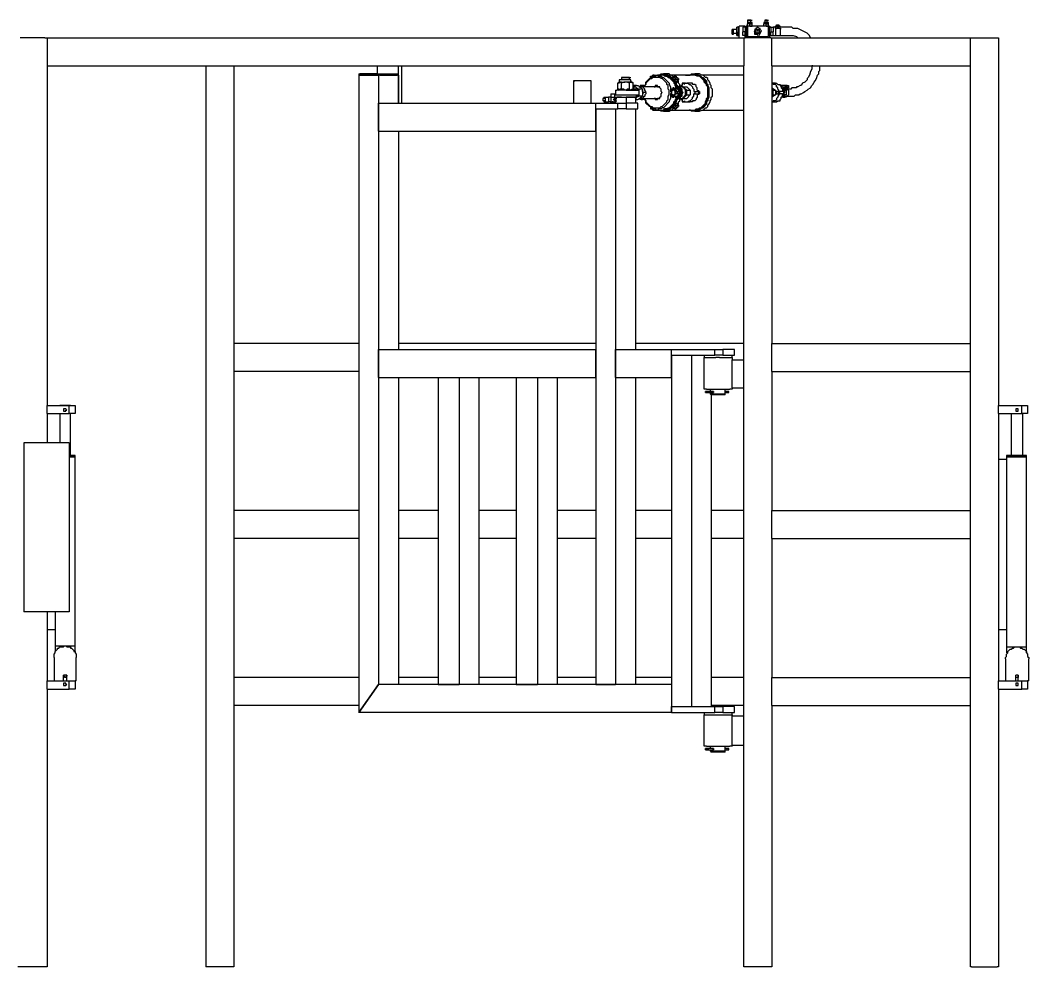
# Model space of a CAD drawing. Extents: x 41 to 1544, y 35 to 1189.
# Drawn here: x 1219.7 to 1427, y 252.2 to 446.9 of the extents above; entities that cross this region are included whole.
import ezdxf

# ---------------------------------------------------------------- set-up
doc = ezdxf.new("R2010")
doc.units = 0
doc.layers.add('2345-64C-02_Sort_layout', color=7, linetype='CONTINUOUS')

msp = doc.modelspace()

# ---------------------------------------------------------------- linework, layer by layer
at = {"layer": '2345-64C-02_Sort_layout', "color": 7}
for points in [[(1369.2, 446.88), (1369.2, 446.4)], [(1369.4399, 446.88), (1369.2, 446.88)], [(1369.92, 446.88), (1369.2, 446.88)], [(1369.2, 446.4), (1369.2, 446.16)], [(1369.92, 446.4), (1369.2, 446.4)], [(1369.6801, 445.68), (1369.4399, 445.68), (1369.2, 445.68), (1369.2, 446.16)], [(1369.4399, 446.16), (1369.2, 446.16)], [(1369.4399, 446.16), (1369.2, 446.16)], [(1369.4399, 446.88), (1369.9199, 446.88)], [(1369.6801, 446.16), (1369.4399, 446.16)], [(1369.92, 446.16), (1369.4399, 446.16)], [(1369.6801, 446.16), (1369.6799, 446.16), (1369.9199, 446.16), (1369.9199, 446.16), (1370.1599, 446.16)], [(1369.6801, 445.68), (1369.6801, 446.16)], [(1370.16, 446.16), (1370.1599, 446.4), (1369.9199, 446.4)], [(1370.16, 446.16), (1369.9199, 446.16)], [(1369.92, 446.4), (1369.92, 446.88)], [(1369.92, 446.88), (1370.16, 446.88)], [(1370.16, 446.16), (1370.1599, 446.16)], [(1370.16, 445.68), (1370.16, 446.16)], [(1372.8, 446.4), (1372.5599, 446.4), (1372.5599, 446.16)], [(1372.8, 446.16), (1372.7999, 446.16), (1372.5599, 446.16)], [(1372.8, 446.16), (1372.5599, 446.16)], [(1372.5601, 446.16), (1372.5599, 446.16)], [(1372.5601, 445.68), (1372.5601, 446.16)], [(1373.28, 446.88), (1372.7999, 446.88), (1373.28, 446.88)], [(1373.28, 446.4), (1372.7999, 446.4)], [(1373.04, 446.16), (1373.0399, 446.16), (1372.7999, 446.16)], [(1373.28, 446.16), (1372.7999, 446.16)], [(1372.8, 446.88), (1372.8, 446.4)], [(1372.8, 446.88), (1373.04, 446.88)], [(1373.04, 445.68), (1373.04, 446.16)], [(1373.04, 446.16), (1373.28, 446.16), (1373.52, 446.16)], [(1373.28, 446.4), (1373.28, 446.88)], [(1373.28, 446.88), (1373.52, 446.88)], [(1373.52, 446.16), (1373.52, 446.4), (1373.28, 446.4)], [(1373.52, 446.16), (1373.28, 446.16)], [(1373.52, 445.68), (1373.52, 446.16)], [(1375.2, 445.68), (1375.2, 445.92)], [(1375.2, 445.92), (1375.4399, 445.92)], [(1375.2, 445.68), (1375.2, 445.92)], [(1375.2, 445.92), (1375.6799, 445.92)], [(1375.4399, 445.92), (1375.6801, 445.92), (1375.6801, 445.68), (1375.6801, 445.44)], [(1375.4399, 445.44), (1375.4399, 445.92)], [(1375.4399, 445.44), (1375.4399, 445.92)], [(1375.4399, 445.92), (1375.6801, 445.92)], [(1375.6801, 445.92), (1375.6799, 445.68)], [(1366.3199, 444.96), (1366.08, 444.96)], [(1366.08, 444), (1366.08, 444.96)], [(1366.08, 444), (1366.3199, 444)], [(1367.04, 444.96), (1366.3199, 444.96)], [(1366.3199, 444), (1366.3199, 444.96)], [(1366.3199, 444.24), (1367.04, 444.24)], [(1367.04, 443.76), (1367.0399, 445.44)], [(1367.28, 445.44), (1367.04, 445.44)], [(1367.04, 443.76), (1367.28, 443.76)], [(1367.28, 445.44), (1367.52, 445.44)], [(1367.28, 445.44), (1367.28, 444.48)], [(1367.28, 444.48), (1367.52, 444.48)], [(1367.28, 443.76), (1367.28, 444.48)], [(1367.28, 443.76), (1367.52, 443.76)], [(1368.72, 445.68), (1367.52, 445.68)], [(1367.52, 443.28), (1367.52, 445.68)], [(1368.72, 445.44), (1368.24, 445.44)], [(1368.72, 445.44), (1368.72, 444.48), (1368.24, 444.48)], [(1368.24, 445.44), (1368.24, 444.48)], [(1368.72, 443.76), (1368.24, 443.76), (1368.24, 444.48)], [(1368.72, 445.44), (1368.72, 445.68)], [(1368.96, 445.44), (1368.72, 445.44)], [(1368.72, 443.76), (1368.72, 444.48)], [(1368.72, 443.76), (1368.96, 443.76), (1369.2, 443.76)], [(1368.72, 443.28), (1368.72, 443.76)], [(1369.2, 445.68), (1368.96, 445.68), (1368.96, 445.44)], [(1368.96, 445.68), (1368.96, 445.44)], [(1369.2, 445.68), (1368.96, 445.68)], [(1368.96, 445.44), (1369.2, 445.44)], [(1368.96, 445.44), (1368.96, 443.76)], [(1368.96, 445.44), (1368.96, 443.76)], [(1368.96, 443.76), (1368.96, 443.52), (1369.2, 443.52), (1369.2, 443.28)], [(1368.96, 443.76), (1368.96, 443.28)], [(1373.52, 445.44), (1373.28, 445.68), (1369.2, 445.68), (1369.2, 445.44), (1369.2, 443.76), (1369.2, 443.52), (1373.28, 443.52), (1373.52, 443.52), (1373.52, 443.76), (1373.52, 445.44)], [(1373.28, 445.68), (1369.2, 445.68)], [(1369.6801, 445.68), (1369.6799, 445.68), (1369.9199, 445.68)], [(1369.92, 445.68), (1369.9199, 445.68), (1370.1599, 445.68)], [(1370.16, 445.68), (1370.1599, 445.68)], [(1370.64, 444.48), (1370.88, 445.2)], [(1370.64, 444.48), (1370.64, 444), (1371.12, 444), (1371.36, 443.76), (1371.36, 444)], [(1372.08, 444.72), (1371.84, 444.96), (1371.84, 445.2), (1371.6, 445.2), (1371.36, 445.44), (1371.12, 445.44), (1371.12, 445.2), (1370.88, 445.2)], [(1371.36, 444), (1371.12, 444.24), (1370.88, 444.24), (1370.88, 444.96), (1371.6, 444.96), (1371.6, 444.72), (1371.84, 444.48), (1371.6, 444.48), (1371.6, 444.24), (1371.36, 444.24), (1371.36, 444)], [(1371.36, 444.24), (1371.6, 444.24), (1371.6, 444.72), (1371.36, 444.96), (1371.12, 444.72), (1371.12, 444.24), (1371.36, 444.24)], [(1371.6, 443.76), (1372.08, 444.72)], [(1372.8, 445.68), (1372.7999, 445.68), (1372.5599, 445.68)], [(1372.5601, 445.68), (1372.5599, 445.68)], [(1373.04, 445.68), (1373.0399, 445.68), (1372.7999, 445.68)], [(1373.04, 445.68), (1373.28, 445.68)], [(1373.76, 445.44), (1373.52, 445.68), (1373.28, 445.68)], [(1373.76, 445.68), (1373.28, 445.68)], [(1373.28, 445.68), (1373.52, 445.68)], [(1373.28, 443.28), (1373.28, 443.52), (1373.52, 443.52), (1373.52, 443.76), (1373.76, 443.76)], [(1373.76, 445.68), (1373.76, 445.44)], [(1374, 445.44), (1373.76, 445.44), (1374, 445.44)], [(1373.76, 443.76), (1373.76, 445.44)], [(1373.76, 443.76), (1373.76, 445.44)], [(1373.76, 443.76), (1374, 443.76)], [(1373.76, 443.76), (1374, 443.76)], [(1373.76, 443.76), (1373.76, 443.28)], [(1374, 445.44), (1374.48, 445.44)], [(1374, 445.44), (1374, 444.48)], [(1374, 444.48), (1374.48, 444.48)], [(1374, 443.76), (1374, 444.48)], [(1374, 443.76), (1374.48, 443.76)], [(1374.96, 445.44), (1374.48, 445.44)], [(1374.48, 445.44), (1374.48, 444.48)], [(1374.48, 443.76), (1374.48, 444.48)], [(1374.48, 443.76), (1374.96, 443.76)], [(1375.2, 445.68), (1374.96, 445.68)], [(1374.96, 445.2), (1374.96, 445.68)], [(1375.2, 445.68), (1374.96, 445.68)], [(1374.96, 445.2), (1374.96, 443.76)], [(1375.92, 445.2), (1374.96, 445.2)], [(1374.96, 445.2), (1375.2, 445.2)], [(1374.96, 443.76), (1375.92, 443.76)], [(1375.2, 445.68), (1375.2, 445.44)], [(1375.2, 445.44), (1375.2, 445.68)], [(1375.2, 445.44), (1375.4399, 445.44)], [(1375.6801, 445.44), (1375.2, 445.44)], [(1375.4399, 445.44), (1375.6801, 445.44)], [(1375.4399, 445.44), (1375.6801, 445.44)], [(1375.6801, 445.68), (1375.6799, 445.44)], [(1375.92, 445.68), (1375.6801, 445.68)], [(1375.92, 445.68), (1375.9199, 445.68), (1375.6801, 445.68)], [(1382.16, 443.28), (1381.9199, 443.76), (1381.4399, 444.24), (1379.52, 445.2), (1378.5599, 445.2), (1378.3199, 445.44), (1375.9199, 445.44)], [(1375.92, 445.2), (1375.9199, 443.76)], [(1375.92, 445.2), (1375.92, 445.68)], [(1375.92, 445.2), (1376.16, 445.2)], [(1375.92, 443.76), (1378.5599, 443.76), (1379.28, 443.52), (1379.52, 443.28)], [(1224.72, 443.28), (1219.6801, 443.28)], [(1224.72, 443.28), (1225.2, 443.28)], [(1225.2, 443.28), (1368.48, 443.28), (1368.48, 437.52)], [(1225.2, 443.28), (1225.2, 437.52)], [(1368.48, 443.28), (1368.72, 443.28)], [(1374, 443.28), (1368.72, 443.28)], [(1374, 443.28), (1374.24, 443.28)], [(1374.24, 437.52), (1374.24, 443.28), (1415.04, 443.28)], [(1415.04, 443.28), (1415.28, 443.28)], [(1415.04, 437.52), (1415.04, 443.28)], [(1415.28, 443.28), (1420.5601, 443.28)], [(1420.5601, 443.28), (1420.7999, 443.28), (1420.8, 367.68)], [(1225.2, 437.52), (1225.2, 367.68)], [(1225.2, 437.52), (1368.48, 437.52)], [(1257.84, 437.52), (1257.84, 252.24)], [(1263.6, 437.52), (1263.6, 252.24)], [(1289.28, 435.84), (1289.28, 435.6)], [(1289.28, 435.84), (1289.52, 435.84)], [(1289.28, 435.6), (1289.28, 304.56)], [(1289.28, 435.6), (1293.36, 435.6), (1293.36, 310.32), (1289.28, 304.56)], [(1293.12, 435.84), (1289.52, 435.84)], [(1293.12, 435.6), (1289.52, 435.6)], [(1293.12, 435.84), (1293.12, 437.52)], [(1293.12, 435.84), (1293.6, 435.84)], [(1297.4399, 435.6), (1293.36, 435.6)], [(1293.6, 435.84), (1297.2, 435.84)], [(1293.6, 435.6), (1297.2, 435.6)], [(1297.2, 435.84), (1297.4399, 435.84)], [(1297.4399, 429.84), (1297.4399, 437.52)], [(1297.4399, 435.6), (1297.4399, 435.84)], [(1297.4399, 435.6), (1297.4399, 429.84)], [(1298.16, 429.84), (1298.16, 437.52)], [(1348.08, 433.2), (1348.08, 433.44), (1348.3199, 433.68), (1348.3199, 434.16), (1349.0399, 434.88), (1349.28, 434.88), (1349.76, 435.36), (1350.24, 435.36), (1350.48, 435.6), (1350.72, 435.6), (1350.96, 435.36), (1351.4399, 435.36), (1351.6799, 435.12), (1351.9199, 435.12), (1353.12, 433.92), (1353.12, 433.68), (1353.36, 433.2), (1353.36, 432.72), (1353.36, 432.24), (1353.6, 432)], [(1349.28, 435.12), (1349.28, 435.36), (1349.52, 435.36), (1349.76, 435.6)], [(1349.76, 435.6), (1349.52, 435.36)], [(1350, 435.6), (1349.76, 435.6)], [(1350, 435.6), (1349.76, 435.6)], [(1350, 435.6), (1349.76, 435.36)], [(1350, 435.6), (1350.24, 435.6)], [(1350, 435.6), (1350.24, 435.6)], [(1350, 435.6), (1350, 435.36)], [(1350, 435.6), (1350.72, 435.6)], [(1350.72, 435.6), (1350.96, 435.6), (1351.4399, 435.84), (1352.4, 435.84), (1352.64, 435.6), (1353.12, 435.6), (1353.6, 435.12), (1353.84, 435.12), (1353.84, 434.88), (1354.3199, 434.4), (1354.5599, 433.92), (1354.5599, 433.68), (1354.7999, 433.44), (1354.7999, 433.2)], [(1351.92, 435.6), (1350.72, 435.6)], [(1354.8, 433.2), (1354.5599, 433.44), (1354.5599, 433.68), (1354.3199, 434.16), (1354.08, 434.4), (1354.08, 434.64), (1353.6, 435.12), (1353.36, 435.12), (1352.88, 435.6), (1350.72, 435.6)], [(1354.5601, 432.96), (1354.5599, 433.2), (1354.3199, 433.44), (1354.3199, 433.92), (1353.84, 434.4), (1353.84, 434.64), (1353.36, 435.12), (1353.12, 435.12), (1352.88, 435.36), (1352.1599, 435.36), (1351.9199, 435.6), (1351.6799, 435.6)], [(1354.5601, 432.96), (1354.5599, 433.2), (1354.3199, 433.44), (1354.3199, 433.92), (1353.84, 434.4), (1353.84, 434.64), (1353.36, 435.12), (1353.12, 435.12), (1352.88, 435.36), (1352.1599, 435.36), (1351.9199, 435.6)], [(1352.4, 435.84), (1351.92, 435.84)], [(1352.16, 435.6), (1351.92, 435.6)], [(1351.92, 435.6), (1352.1599, 435.6), (1352.4, 435.36), (1352.64, 435.36), (1352.88, 435.12), (1353.12, 435.12), (1354.08, 434.16), (1354.08, 433.92), (1354.5599, 433.44), (1354.5599, 432.96)], [(1354.08, 435.12), (1353.6, 435.6), (1353.36, 435.6), (1353.12, 435.84), (1352.4, 435.84)], [(1358.4, 435.6), (1353.6, 435.6)], [(1356.48, 435.6), (1356.24, 435.6)], [(1356.48, 435.6), (1356.72, 435.6)], [(1356.48, 435.6), (1357.2, 435.6)], [(1358.4, 435.84), (1358.88, 435.84), (1359.12, 435.6), (1359.36, 435.6), (1359.84, 435.12), (1360.08, 435.12), (1360.7999, 434.4), (1360.7999, 433.92), (1361.0399, 433.68), (1361.0399, 433.44), (1361.28, 432.96), (1361.28, 431.04), (1361.0399, 430.56), (1361.0399, 430.32), (1360.7999, 430.08), (1360.7999, 429.6), (1360.08, 428.88), (1359.84, 428.88), (1359.36, 428.4), (1359.12, 428.4), (1358.88, 428.16), (1357.6799, 428.16), (1357.4399, 428.4), (1357.2, 428.4)], [(1357.2, 435.6), (1357.4399, 435.6), (1357.6799, 435.84), (1358.4, 435.84)], [(1358.16, 435.6), (1357.9199, 435.6), (1357.6799, 435.6), (1357.4399, 435.6), (1357.2, 435.6)], [(1357.2, 428.4), (1359.12, 428.4), (1359.36, 428.64), (1359.84, 428.88), (1360.08, 428.88), (1360.08, 429.12), (1360.7999, 429.84), (1360.7999, 430.32), (1361.0399, 430.56), (1361.0399, 430.8), (1361.28, 431.28), (1361.28, 432.72), (1361.0399, 432.96), (1361.0399, 433.68), (1360.7999, 433.92), (1360.5601, 434.16), (1360.5599, 434.4), (1359.6, 435.36), (1359.36, 435.36), (1359.12, 435.6), (1358.1599, 435.6)], [(1358.16, 435.6), (1357.92, 435.6)], [(1357.92, 428.4), (1358.4, 428.4), (1358.64, 428.64), (1359.12, 428.64), (1359.36, 428.88), (1359.6, 428.88), (1360.5599, 429.84), (1360.5599, 430.08), (1360.7999, 430.56), (1360.7999, 430.8), (1361.0399, 431.04), (1361.0399, 433.2), (1360.7999, 433.44), (1360.7999, 433.68), (1360.3199, 434.16), (1360.3199, 434.4), (1360.08, 434.64), (1359.84, 434.88), (1359.36, 435.36), (1358.88, 435.36), (1358.4, 435.6), (1358.1599, 435.6)], [(1358.88, 435.84), (1358.4, 435.84)], [(1358.88, 428.16), (1359.36, 428.16), (1359.84, 428.4), (1360.08, 428.4), (1360.5599, 428.88), (1360.7999, 428.88), (1361.0399, 429.12), (1361.0399, 429.36), (1361.28, 429.6), (1361.52, 430.08), (1361.52, 430.32), (1361.76, 430.56), (1361.76, 431.04), (1362, 431.28), (1362, 432.72), (1361.76, 432.96), (1361.76, 433.44), (1361.52, 433.68), (1361.52, 433.92), (1361.28, 434.4), (1361.0399, 434.64), (1361.0399, 434.88), (1360.7999, 435.12), (1360.5601, 435.12), (1360.08, 435.6), (1359.84, 435.6), (1359.36, 435.84), (1358.88, 435.84)], [(1368.48, 435.6), (1360.08, 435.6)], [(1368.48, 377.04), (1368.48, 437.52)], [(1374.24, 437.52), (1374.24, 380.4)], [(1374.24, 437.52), (1415.04, 437.52)], [(1377.12, 431.28), (1378.7999, 431.28), (1379.0399, 431.52), (1379.76, 431.52), (1380, 431.76), (1380.24, 431.76), (1380.72, 432), (1380.96, 432.24), (1381.4399, 432.48), (1381.6799, 432.72), (1382.1599, 432.96), (1382.4, 433.44), (1382.64, 433.68), (1382.88, 434.16), (1383.12, 434.4), (1383.36, 434.88), (1383.6, 435.6), (1383.84, 435.84), (1383.84, 436.32), (1384.08, 436.56), (1384.08, 436.8), (1384.08, 437.04), (1384.08, 437.28), (1384.08, 437.52)], [(1382.64, 437.52), (1382.4, 437.52), (1382.4, 436.8), (1382.1599, 436.32), (1381.9199, 435.6), (1381.6799, 435.12), (1381.4399, 434.88), (1381.4399, 434.64), (1380.96, 434.16), (1380.48, 433.92), (1380.24, 433.44), (1380, 433.44), (1379.52, 433.2), (1379.28, 433.2), (1379.28, 432.96), (1378.3199, 432.96), (1378.08, 432.72), (1377.36, 432.72)], [(1415.04, 380.4), (1415.04, 437.52)], [(1333.4399, 434.4), (1333.4399, 429.84)], [(1336.08, 434.4), (1333.4399, 434.4), (1333.4399, 429.84)], [(1333.4399, 434.4), (1333.6801, 434.4)], [(1337.04, 434.4), (1336.08, 434.4)], [(1337.04, 429.84), (1337.04, 434.4)], [(1343.04, 434.16), (1343.0399, 434.16), (1342.7999, 434.16), (1342.7999, 433.92), (1342.5599, 433.92)], [(1343.28, 434.64), (1343.0399, 434.64), (1342.7999, 434.64), (1342.7999, 434.4), (1342.7999, 434.16), (1342.5601, 433.92)], [(1342.5601, 432.72), (1342.5601, 433.92)], [(1343.04, 434.16), (1342.7999, 434.16)], [(1343.28, 433.92), (1343.28, 434.16), (1343.0399, 434.16)], [(1343.04, 434.16), (1344, 434.16)], [(1343.28, 435.12), (1343.28, 434.64)], [(1343.28, 435.12), (1343.52, 435.12)], [(1344.72, 435.12), (1343.28, 435.12)], [(1343.28, 435.12), (1344.72, 435.12)], [(1344.96, 434.64), (1343.28, 434.64)], [(1344, 434.16), (1343.76, 434.16), (1343.28, 433.92)], [(1344.96, 432.72), (1344.48, 432.72), (1344.24, 432.48), (1344, 432.48), (1343.76, 432.72), (1343.28, 432.72), (1343.28, 433.92)], [(1344.96, 433.92), (1344.48, 434.16), (1344.24, 434.16), (1344, 434.16)], [(1345.2, 434.16), (1344, 434.16)], [(1344.96, 435.12), (1344.72, 435.12), (1344.96, 435.12)], [(1344.96, 434.64), (1344.96, 435.12)], [(1344.96, 435.12), (1345.2, 435.12)], [(1345.4399, 434.16), (1345.2, 434.4), (1345.2, 434.64), (1344.96, 434.64)], [(1344.96, 433.92), (1344.96, 434.16), (1345.2, 434.16)], [(1344.96, 432.72), (1344.96, 433.92)], [(1345.4399, 434.16), (1345.2, 434.16)], [(1345.2, 434.16), (1345.4399, 434.16), (1345.6799, 433.92)], [(1345.6801, 433.92), (1345.4399, 434.16)], [(1345.6801, 432.72), (1345.6801, 433.92)], [(1345.6801, 433.44), (1345.9199, 433.44), (1346.1599, 433.2)], [(1346.4, 433.44), (1345.6801, 433.44)], [(1345.6801, 433.44), (1345.92, 433.44)], [(1346.4, 433.44), (1346.64, 433.44), (1347.12, 433.2), (1347.36, 432.96), (1347.6, 432.72), (1346.88, 432.72)], [(1347.36, 433.44), (1347.12, 433.44), (1347.12, 433.2)], [(1347.36, 433.44), (1347.6, 433.44), (1347.6, 433.2)], [(1348.08, 433.44), (1347.36, 433.44)], [(1350.48, 428.88), (1351.2, 428.88), (1351.4399, 429.12), (1351.6799, 429.12), (1352.64, 430.08), (1352.64, 430.32), (1352.88, 430.56), (1352.88, 431.28), (1353.12, 431.52), (1353.12, 432.48), (1352.88, 432.72), (1352.88, 433.44), (1352.64, 433.68), (1352.64, 433.92), (1351.6799, 434.88), (1351.4399, 434.88), (1351.2, 435.12), (1349.76, 435.12), (1349.52, 434.88), (1349.28, 434.88), (1348.3199, 433.92), (1348.3199, 433.68), (1348.08, 433.44), (1348.08, 433.2)], [(1349.28, 435.12), (1349.52, 435.36), (1349.76, 435.36)], [(1349.28, 434.88), (1349.28, 435.12)], [(1349.28, 435.12), (1349.28, 434.88)], [(1349.28, 434.88), (1349.52, 434.88)], [(1350.48, 430.56), (1350.72, 430.56), (1350.72, 430.8), (1351.2, 430.8), (1351.2, 431.04), (1351.4399, 431.28), (1351.4399, 431.76), (1351.6799, 432), (1351.4399, 432.24), (1351.4399, 432.72), (1351.2, 432.96), (1351.2, 433.2), (1350.72, 433.2), (1350.72, 433.44), (1350.24, 433.44), (1350.24, 433.2), (1350, 433.2)], [(1350, 433.2), (1350.24, 433.2), (1350.48, 433.44)], [(1353.84, 434.88), (1354.08, 435.12)], [(1353.84, 434.88), (1354.08, 435.12)], [(1353.84, 434.88), (1354.3199, 434.4)], [(1354.3199, 435.36), (1354.08, 435.36), (1354.08, 435.12), (1354.3199, 435.12), (1354.3199, 434.88)], [(1354.3199, 435.36), (1354.08, 435.12), (1354.3199, 435.36)], [(1354.3199, 434.88), (1354.08, 435.12)], [(1354.3199, 435.36), (1354.5601, 435.36)], [(1354.3199, 435.36), (1354.5599, 435.36)], [(1355.04, 434.64), (1354.7999, 434.64), (1354.5599, 434.64), (1354.5599, 434.88), (1354.3199, 434.88)], [(1354.3199, 434.64), (1354.3199, 434.88)], [(1354.3199, 434.4), (1354.3199, 434.64)], [(1354.8, 434.64), (1354.5599, 434.64), (1354.3199, 434.64)], [(1354.3199, 434.4), (1354.8, 434.16)], [(1354.5601, 435.36), (1354.5599, 435.12), (1354.7999, 435.12), (1354.7999, 434.88), (1355.0399, 434.88), (1355.0399, 434.64)], [(1354.8, 434.4), (1354.7999, 434.64)], [(1355.52, 433.2), (1355.28, 433.44), (1355.28, 433.68), (1355.0399, 433.92), (1355.0399, 434.4), (1354.7999, 434.4)], [(1354.8, 434.4), (1355.0399, 434.64)], [(1354.8, 434.16), (1354.8, 434.4)], [(1355.04, 434.64), (1355.0399, 434.64)], [(1355.04, 434.64), (1355.04, 434.88)], [(1355.76, 433.44), (1355.52, 433.44), (1355.52, 433.2)], [(1356.24, 433.68), (1356, 433.92), (1355.76, 433.92), (1355.76, 433.44)], [(1356.48, 433.92), (1356, 433.92)], [(1356.24, 433.68), (1356.24, 433.92), (1356.96, 433.92), (1357.2, 433.68), (1357.4399, 433.68), (1357.9199, 433.2), (1357.9199, 432.96), (1358.1599, 432.72), (1358.1599, 432.24), (1358.4, 432.24), (1358.4, 431.76), (1358.1599, 431.76)], [(1357.4399, 433.92), (1356.72, 433.92)], [(1359.12, 432.24), (1358.88, 432.48), (1358.88, 432.96), (1358.64, 433.2), (1358.64, 433.44), (1358.4, 433.68), (1357.9199, 433.68), (1357.9199, 433.92), (1357.4399, 433.92)], [(1374.96, 433.92), (1374.24, 433.92)], [(1375.6801, 432.24), (1375.6799, 432.48), (1375.4399, 432.72), (1375.4399, 432.96), (1375.2, 433.2), (1375.2, 433.44), (1374.96, 433.68), (1374.48, 433.68), (1374.48, 433.92), (1374.24, 433.92)], [(1374.96, 433.92), (1375.2, 433.92), (1375.4399, 433.68), (1375.9199, 433.68), (1375.9199, 433.44), (1376.1599, 433.2), (1376.1599, 432.96), (1376.4, 432.72), (1376.4, 432.24)], [(1376.16, 433.2), (1376.1599, 433.2), (1376.1599, 433.44)], [(1377.12, 433.44), (1376.16, 433.44)], [(1376.16, 433.44), (1376.4, 433.44)], [(1377.36, 433.2), (1376.88, 433.2), (1377.12, 433.44)], [(1376.88, 433.2), (1377.12, 433.2), (1377.12, 433.44)], [(1377.36, 433.44), (1377.12, 433.44)], [(1377.36, 433.2), (1377.36, 433.44)], [(1377.36, 433.44), (1377.6, 433.44)], [(1377.36, 432.96), (1377.36, 433.44)], [(1377.36, 432.96), (1377.36, 433.44), (1377.6, 433.44)], [(1377.36, 433.44), (1377.6, 433.44)], [(1377.6, 433.44), (1377.6, 433.2), (1377.6, 432.96)], [(1341.12, 431.76), (1341.12, 431.04)], [(1341.12, 431.76), (1342.08, 431.76)], [(1341.84, 431.52), (1341.84, 431.04)], [(1341.84, 431.52), (1346.4, 431.52)], [(1342.08, 432.48), (1342.08, 431.52)], [(1342.08, 432.48), (1342.3199, 432.48)], [(1344.24, 432.48), (1342.3199, 432.48)], [(1343.04, 432.48), (1343.0399, 432.48), (1342.7999, 432.72), (1342.5599, 432.72)], [(1342.5601, 432.72), (1342.8, 432.48)], [(1343.28, 432.72), (1343.0399, 432.72), (1343.0399, 432.48)], [(1344.24, 432.48), (1344.72, 432.48)], [(1344.72, 432.48), (1346.88, 432.48)], [(1344.96, 432.72), (1345.2, 432.48)], [(1345.2, 432.48), (1345.4399, 432.72), (1345.6799, 432.72)], [(1345.4399, 432.48), (1345.6801, 432.72)], [(1346.16, 432.48), (1346.1599, 432.72), (1345.9199, 432.72), (1345.6799, 432.96)], [(1346.16, 432.48), (1346.1599, 432.72), (1345.6799, 432.72)], [(1345.6801, 433.2), (1346.1599, 433.2)], [(1345.6801, 432.96), (1345.92, 432.96)], [(1346.64, 432.48), (1346.64, 432.72), (1346.4, 432.72), (1346.4, 432.96), (1346.1599, 433.2)], [(1346.64, 431.52), (1346.64, 431.28), (1346.4, 431.28), (1346.4, 431.04), (1346.1599, 430.8)], [(1346.16, 433.2), (1346.4, 432.96), (1346.88, 432.72)], [(1346.4, 431.04), (1346.4, 431.52)], [(1346.4, 431.52), (1346.88, 431.52)], [(1346.88, 433.2), (1347.12, 433.2), (1347.36, 433.2)], [(1346.88, 432.72), (1346.88, 432.48)], [(1346.88, 432.48), (1346.88, 431.52)], [(1346.88, 431.52), (1346.88, 431.28)], [(1347.12, 433.2), (1347.12, 432.96)], [(1347.36, 432.96), (1347.36, 433.2)], [(1347.6, 433.2), (1347.36, 433.2)], [(1348.3199, 432), (1348.3199, 431.76), (1348.08, 431.52), (1348.08, 431.28), (1347.84, 431.04), (1347.6, 430.8), (1347.36, 430.8)], [(1348.08, 432.72), (1347.84, 432.96), (1347.6, 433.2)], [(1347.6, 432.72), (1347.6, 432.48), (1347.6, 432.24), (1347.6, 432), (1347.6, 431.76), (1347.6, 431.52), (1347.6, 431.28)], [(1347.84, 432), (1347.6, 432.24), (1347.6, 432.48)], [(1347.84, 432), (1347.6, 431.76), (1347.6, 431.52)], [(1347.6, 432), (1347.6, 431.76)], [(1350.96, 433.2), (1347.84, 433.2)], [(1348.3199, 432), (1347.84, 432)], [(1348.3199, 432), (1348.3199, 432.24), (1348.08, 432.48), (1348.08, 432.72)], [(1353.6, 432), (1353.36, 431.76), (1353.36, 430.8), (1353.12, 430.32), (1353.12, 430.08), (1351.9199, 428.88), (1351.6799, 428.88), (1351.4399, 428.64), (1350.96, 428.64), (1350.72, 428.4), (1350.48, 428.4), (1350.24, 428.64), (1349.76, 428.64), (1349.28, 429.12), (1349.0399, 429.12), (1348.3199, 429.84), (1348.3199, 430.32), (1348.08, 430.56), (1348.08, 430.8)], [(1350.72, 433.2), (1350.96, 433.2), (1351.2, 433.2)], [(1354.3199, 432.72), (1354.08, 432.96), (1353.84, 432.96), (1353.84, 432.72), (1353.6, 432.72), (1353.6, 432)], [(1354.08, 432.48), (1353.84, 432.48), (1353.6, 432.24), (1353.6, 431.76), (1353.84, 431.52), (1354.08, 431.52), (1354.3199, 431.76), (1354.3199, 432.24), (1354.08, 432.48)], [(1353.6, 432), (1353.6, 431.28), (1353.84, 431.04), (1354.08, 431.04), (1354.08, 431.28), (1354.3199, 431.28)], [(1354.08, 432.72), (1354.08, 432.96), (1353.84, 432.96)], [(1354.08, 432.72), (1353.84, 432.72), (1353.84, 432.48)], [(1354.08, 431.28), (1353.84, 431.28), (1353.84, 431.52)], [(1355.04, 433.2), (1354.5599, 433.2), (1354.5599, 432.96), (1354.3199, 432.96), (1354.3199, 432.72), (1354.08, 432.72), (1354.08, 432.48)], [(1354.08, 431.52), (1354.08, 431.28), (1354.3199, 431.28), (1354.3199, 431.04), (1354.5599, 431.04), (1354.7999, 430.8), (1355.28, 430.8), (1355.28, 431.04), (1355.52, 431.04), (1355.52, 431.28), (1355.76, 431.28), (1355.76, 431.76), (1356, 432), (1355.76, 432.24), (1355.76, 432.72), (1355.28, 433.2), (1355.0399, 433.2)], [(1354.5601, 432.72), (1354.08, 432.72), (1354.08, 432.48)], [(1354.08, 431.52), (1354.08, 431.28), (1354.7999, 431.28), (1355.0399, 431.52), (1355.0399, 431.76), (1355.28, 432), (1355.0399, 432.24), (1355.0399, 432.48), (1354.7999, 432.72), (1354.5599, 432.72)], [(1354.08, 432.48), (1354.3199, 432.48)], [(1354.08, 431.52), (1354.3199, 431.52), (1354.3199, 431.76), (1354.5599, 431.76), (1354.5599, 432.24), (1354.3199, 432.24), (1354.3199, 432.48), (1354.08, 432.48)], [(1354.08, 431.52), (1354.3199, 431.52)], [(1354.3199, 432.96), (1354.3199, 432.72)], [(1354.3199, 432.96), (1355.04, 432.96)], [(1354.5601, 432.48), (1354.3199, 432.48)], [(1354.3199, 431.76), (1354.5601, 431.76)], [(1354.5601, 432.48), (1354.5599, 432.24), (1354.7999, 432.24), (1354.7999, 431.76), (1354.5599, 431.76)], [(1354.8, 432.72), (1354.5601, 432.72)], [(1354.8, 431.28), (1355.0399, 431.28), (1355.28, 431.52), (1355.28, 432.48), (1355.0399, 432.72), (1354.7999, 432.72)], [(1355.52, 433.2), (1355.04, 433.2)], [(1355.04, 432.96), (1355.52, 432)], [(1355.04, 432.96), (1355.28, 432.96)], [(1355.04, 431.04), (1355.52, 432), (1355.76, 432)], [(1355.28, 432.96), (1355.76, 432)], [(1355.28, 431.04), (1355.76, 432)], [(1355.52, 430.8), (1355.76, 430.8), (1356.48, 431.52), (1356.48, 432.72), (1356.24, 432.72), (1356.24, 432.96), (1356, 432.96), (1356, 433.2), (1355.52, 433.2)], [(1356, 433.2), (1355.76, 433.2)], [(1356.72, 432.48), (1356, 433.2)], [(1356, 433.2), (1356.72, 433.2), (1357.4399, 432.48)], [(1356, 430.8), (1356.72, 431.52)], [(1356.24, 430.32), (1356.24, 430.08), (1356.96, 430.08), (1357.2, 430.32), (1357.4399, 430.32), (1357.9199, 430.8), (1357.9199, 431.04), (1358.1599, 431.28), (1358.1599, 431.76)], [(1356.72, 431.52), (1356.72, 432.48)], [(1356.72, 432.48), (1357.4399, 432.48), (1357.4399, 431.52)], [(1356.72, 431.52), (1357.4399, 431.52), (1356.72, 430.8)], [(1359.12, 431.76), (1358.88, 431.52), (1358.88, 431.04), (1358.64, 430.8), (1358.64, 430.56), (1358.4, 430.32), (1357.9199, 430.32), (1357.9199, 430.08), (1357.4399, 430.08)], [(1358.16, 432.24), (1359.12, 432.24), (1359.12, 431.76)], [(1358.16, 431.76), (1359.12, 431.76)], [(1359.12, 432.24), (1359.12, 432.48)], [(1359.36, 432.24), (1359.12, 432.24)], [(1359.12, 432.24), (1359.36, 432.24)], [(1359.12, 432.24), (1359.36, 432.24)], [(1359.36, 431.76), (1359.12, 431.76)], [(1359.36, 431.76), (1359.12, 431.76), (1359.36, 431.76)], [(1359.12, 431.52), (1359.12, 431.76)], [(1359.36, 432.24), (1359.36, 431.76)], [(1374.24, 432.96), (1374.96, 432.48)], [(1374.48, 432.48), (1374.24, 432.72)], [(1374.24, 431.28), (1374.48, 431.52), (1374.48, 432.48)], [(1375.6801, 431.76), (1375.6799, 431.52), (1375.4399, 431.28), (1375.4399, 431.04), (1375.2, 430.8), (1375.2, 430.56), (1374.96, 430.32), (1374.48, 430.32), (1374.48, 430.08), (1374.24, 430.08)], [(1374.96, 431.52), (1374.24, 431.04)], [(1374.48, 432.48), (1374.96, 432.48)], [(1374.48, 431.52), (1374.96, 431.52)], [(1374.96, 432.48), (1374.96, 431.52)], [(1374.96, 430.08), (1375.2, 430.08), (1375.4399, 430.32), (1375.9199, 430.32), (1375.9199, 430.56), (1376.1599, 430.8), (1376.1599, 431.04), (1376.4, 431.28), (1376.4, 431.76)], [(1375.2, 432.24), (1375.2, 431.76)], [(1375.4399, 432.24), (1375.2, 432.24)], [(1375.2, 431.76), (1375.4399, 431.76)], [(1375.6801, 432.24), (1375.4399, 432.24)], [(1375.4399, 432.24), (1375.6801, 432.24)], [(1375.4399, 432.24), (1375.6801, 432.24), (1375.6801, 431.76)], [(1375.4399, 431.76), (1375.6801, 431.76)], [(1375.4399, 431.76), (1375.6801, 431.76), (1375.92, 431.76)], [(1375.6801, 431.76), (1375.4399, 431.76)], [(1376.4, 431.76), (1375.6801, 431.76), (1375.6799, 432), (1375.9199, 432), (1375.6799, 432), (1375.6799, 432.24)], [(1375.6801, 431.76), (1375.6801, 432.24)], [(1375.6801, 432.24), (1375.92, 432.24)], [(1376.4, 432.24), (1375.6801, 432.24)], [(1376.16, 433.2), (1376.64, 433.2), (1376.64, 432.96)], [(1376.4, 433.2), (1376.64, 433.2)], [(1376.4, 433.2), (1376.64, 433.2), (1376.88, 432.96)], [(1376.4, 432.96), (1376.64, 432.96), (1376.64, 432.72)], [(1376.64, 432.72), (1376.4, 432.72)], [(1376.4, 432.72), (1376.64, 432.48)], [(1376.4, 432.72), (1376.64, 432.72)], [(1376.4, 432.72), (1376.64, 432.72)], [(1376.4, 431.28), (1376.64, 431.52), (1376.64, 431.76), (1376.88, 432), (1376.88, 432.24), (1376.64, 432.48), (1376.64, 432.72), (1376.4, 432.72)], [(1376.88, 432.72), (1376.88, 432.48), (1377.12, 432.48), (1377.12, 431.52), (1376.88, 431.52), (1376.88, 431.28), (1376.64, 431.28), (1376.4, 431.04)], [(1376.4, 432.72), (1376.88, 432.72), (1376.88, 432.48), (1377.12, 432.48), (1377.12, 431.52), (1376.88, 431.52), (1376.88, 431.28), (1376.4, 431.28)], [(1376.64, 432.48), (1376.4, 432.48)], [(1376.4, 431.76), (1376.64, 431.76), (1376.64, 432.24), (1376.4, 432.24)], [(1376.64, 431.52), (1376.4, 431.52)], [(1376.64, 431.52), (1376.4, 431.28)], [(1376.88, 432.96), (1376.64, 432.96)], [(1376.64, 432.72), (1376.64, 432.96)], [(1376.88, 432.72), (1376.64, 432.72)], [(1376.64, 432.48), (1376.64, 432.24)], [(1376.64, 432), (1376.64, 432.48)], [(1376.64, 432), (1376.88, 432)], [(1376.64, 431.52), (1376.64, 432)], [(1376.64, 431.76), (1376.64, 431.52)], [(1376.88, 433.2), (1377.12, 432.96)], [(1377.12, 432.96), (1376.88, 432.96), (1376.88, 433.2)], [(1377.12, 432.72), (1376.88, 432.72), (1376.88, 432.96)], [(1377.36, 432.72), (1376.88, 432.72)], [(1377.36, 432.72), (1377.6, 432.48), (1377.6, 431.52), (1377.36, 431.28), (1377.12, 431.28), (1377.12, 431.04), (1376.88, 431.04)], [(1377.36, 433.2), (1377.36, 432.96), (1377.12, 432.96)], [(1377.12, 432.96), (1377.12, 432.72), (1377.12, 432.96)], [(1377.12, 432.72), (1377.36, 432.72)], [(1377.36, 432.96), (1377.6, 432.96)], [(1377.36, 432.72), (1377.36, 432.96)], [(1377.36, 432.96), (1377.6, 432.96)], [(1377.36, 432.96), (1377.6, 432.96)], [(1377.36, 432.72), (1377.6, 432.72)], [(1293.36, 424.08), (1293.36, 429.84), (1338, 429.84)], [(1338, 428.64), (1338, 429.84), (1342.5601, 429.84)], [(1338, 424.08), (1338, 429.84)], [(1339.4399, 430.8), (1339.4399, 430.32)], [(1339.92, 430.8), (1339.4399, 430.8)], [(1339.92, 430.32), (1339.4399, 430.32)], [(1339.6801, 431.04), (1339.6799, 431.04), (1339.9199, 431.04)], [(1339.6801, 430.08), (1339.6799, 430.08), (1339.9199, 430.08)], [(1339.6801, 431.04), (1339.6801, 430.8)], [(1339.6801, 430.32), (1339.6801, 430.08)], [(1339.92, 431.04), (1339.92, 430.08)], [(1339.92, 431.04), (1340.64, 431.04)], [(1339.92, 431.04), (1340.16, 431.04)], [(1339.92, 430.08), (1340.64, 430.08)], [(1339.92, 430.08), (1340.16, 430.08)], [(1340.64, 431.04), (1340.64, 430.08)], [(1341.12, 431.04), (1340.64, 431.04)], [(1341.12, 430.08), (1340.64, 430.08)], [(1341.12, 431.04), (1341.12, 430.08)], [(1341.12, 431.04), (1341.84, 431.04)], [(1341.12, 430.08), (1341.36, 430.08)], [(1341.36, 429.84), (1341.12, 430.08)], [(1341.12, 429.84), (1341.12, 430.08)], [(1341.36, 429.84), (1341.12, 429.84)], [(1341.36, 430.08), (1341.36, 429.84), (1341.6, 429.84)], [(1341.36, 429.84), (1341.36, 430.08)], [(1341.6, 430.08), (1341.36, 430.08)], [(1342.08, 429.84), (1341.36, 429.84)], [(1341.6, 430.56), (1341.84, 430.8), (1342.08, 430.8), (1341.6, 430.56)], [(1341.6, 430.56), (1341.84, 430.56)], [(1342.08, 430.56), (1341.84, 430.56), (1341.6, 430.56)], [(1341.6, 430.08), (1342.08, 430.08)], [(1341.84, 431.04), (1346.4, 431.04)], [(1341.84, 430.32), (1342.08, 430.56)], [(1341.84, 430.56), (1341.84, 430.32)], [(1341.84, 430.32), (1342.08, 430.32)], [(1341.84, 430.32), (1342.08, 430.32)], [(1342.08, 431.04), (1342.08, 429.84)], [(1342.08, 431.04), (1344.24, 431.04)], [(1342.08, 430.8), (1342.3199, 430.8)], [(1342.08, 430.8), (1342.3199, 430.8)], [(1342.08, 430.8), (1342.08, 430.32)], [(1342.08, 430.32), (1342.3199, 430.32)], [(1342.08, 430.32), (1342.3199, 430.32)], [(1342.5601, 431.04), (1342.3199, 431.04)], [(1342.3199, 431.04), (1342.5601, 431.04)], [(1342.3199, 431.04), (1342.5599, 431.04)], [(1342.8, 431.04), (1342.5599, 431.04)], [(1342.5601, 431.04), (1342.5599, 431.04), (1342.7999, 431.04)], [(1342.5601, 428.64), (1342.5601, 429.84), (1344.24, 429.84), (1344.24, 428.64), (1342.5601, 428.64)], [(1342.8, 431.04), (1342.7999, 431.04)], [(1343.04, 431.04), (1342.8, 431.04)], [(1343.28, 431.04), (1343.0399, 431.04)], [(1343.28, 431.04), (1343.52, 431.04)], [(1344.24, 431.04), (1344.24, 429.84)], [(1346.16, 431.04), (1344.24, 431.04)], [(1346.64, 428.64), (1346.64, 429.84), (1344.24, 429.84)], [(1344.96, 431.04), (1345.2, 431.04)], [(1346.16, 430.8), (1346.4, 431.04), (1346.88, 431.28)], [(1346.16, 431.04), (1346.16, 429.84)], [(1346.16, 430.8), (1346.4, 430.8)], [(1346.4, 430.56), (1346.16, 430.56)], [(1346.4, 430.56), (1346.64, 430.56), (1347.12, 430.8)], [(1347.6, 431.28), (1346.88, 431.28)], [(1346.88, 430.8), (1347.12, 430.8), (1347.36, 430.8)], [(1347.12, 430.8), (1347.36, 431.04), (1347.6, 431.28)], [(1347.12, 431.04), (1347.12, 430.8)], [(1347.36, 430.56), (1347.12, 430.56), (1347.12, 430.8)], [(1347.36, 431.04), (1347.36, 430.8)], [(1348.08, 430.56), (1347.36, 430.56), (1347.6, 430.56), (1347.6, 430.8)], [(1347.84, 430.8), (1350.96, 430.8)], [(1347.84, 430.8), (1348.08, 430.8)], [(1348.08, 430.8), (1348.08, 430.56), (1348.3199, 430.32), (1348.3199, 430.08), (1349.28, 429.12), (1349.52, 429.12), (1349.76, 428.88), (1350.48, 428.88)], [(1350, 430.8), (1350.24, 430.8), (1350.24, 430.56), (1350.48, 430.56)], [(1350.48, 430.56), (1350.24, 430.8), (1350, 430.8)], [(1350.72, 430.8), (1350.96, 430.8)], [(1351.2, 430.8), (1350.96, 430.8), (1350.72, 430.8)], [(1354.5601, 431.04), (1354.5599, 430.8), (1354.3199, 430.56), (1354.3199, 430.08), (1353.84, 429.6), (1353.84, 429.36), (1353.36, 428.88), (1353.12, 428.88), (1352.88, 428.64), (1352.1599, 428.64), (1351.9199, 428.4)], [(1354.8, 430.8), (1354.7999, 430.56), (1354.5599, 430.32), (1354.5599, 430.08), (1354.3199, 429.6), (1353.84, 429.12), (1353.84, 428.88), (1353.6, 428.88), (1353.12, 428.4), (1352.64, 428.4), (1352.4, 428.16), (1351.9199, 428.16)], [(1351.92, 428.4), (1352.1599, 428.4), (1352.4, 428.64), (1352.88, 428.64), (1354.08, 429.84), (1354.08, 430.08), (1354.5599, 430.56), (1354.5599, 431.04)], [(1351.92, 428.4), (1352.1599, 428.64), (1352.64, 428.64), (1352.88, 428.88), (1353.12, 428.88), (1354.08, 429.84), (1354.08, 430.08), (1354.5599, 430.56), (1354.5599, 431.04)], [(1351.92, 428.4), (1352.64, 428.4), (1352.88, 428.64), (1353.12, 428.64), (1354.3199, 429.84), (1354.3199, 430.08), (1354.5599, 430.32), (1354.5599, 430.8), (1354.7999, 430.8)], [(1353.84, 431.04), (1354.08, 431.04), (1354.08, 431.28)], [(1354.3199, 429.6), (1353.84, 429.12)], [(1354.3199, 431.04), (1354.3199, 431.28)], [(1354.3199, 431.04), (1355.04, 431.04)], [(1354.3199, 429.6), (1354.8, 429.84), (1354.8, 429.6), (1354.7999, 429.36)], [(1354.3199, 429.6), (1354.3199, 429.36)], [(1354.8, 429.36), (1354.5599, 429.36), (1354.3199, 429.36)], [(1354.8, 429.36), (1354.5599, 429.36), (1354.5599, 429.12), (1354.3199, 429.12)], [(1354.3199, 429.12), (1354.3199, 429.36)], [(1354.8, 429.36), (1355.0399, 429.36), (1355.0399, 429.12), (1354.7999, 429.12), (1354.7999, 428.88), (1354.5599, 428.88), (1354.5599, 428.64)], [(1354.5601, 431.28), (1354.8, 431.28)], [(1354.8, 429.6), (1355.0399, 429.6), (1355.0399, 430.08), (1355.28, 430.32), (1355.28, 430.56), (1355.52, 430.8)], [(1354.8, 429.6), (1355.0399, 429.36)], [(1355.04, 429.36), (1355.0399, 429.36)], [(1355.04, 431.04), (1355.28, 431.04)], [(1355.04, 430.8), (1355.52, 430.8)], [(1355.04, 429.12), (1355.04, 429.36)], [(1355.52, 430.8), (1355.52, 430.56), (1355.76, 430.56)], [(1355.76, 430.8), (1356, 430.8)], [(1355.76, 430.56), (1355.76, 430.08), (1356, 430.08), (1356.24, 430.32)], [(1356, 430.8), (1356.72, 430.8)], [(1356, 430.08), (1356.48, 430.08)], [(1356.72, 430.08), (1357.4399, 430.08)], [(1374.24, 430.08), (1374.96, 430.08)], [(1376.4, 431.28), (1376.64, 431.28)], [(1376.4, 431.04), (1376.88, 431.04)], [(1338, 428.64), (1342.5601, 428.64)], [(1338, 428.64), (1338, 310.32)], [(1338, 428.64), (1342.08, 428.64)], [(1342.08, 428.64), (1342.08, 310.32)], [(1344.24, 428.64), (1346.64, 428.64)], [(1346.16, 428.64), (1346.16, 379.2)], [(1349.28, 429.12), (1349.52, 429.12)], [(1349.28, 429.12), (1349.28, 428.88)], [(1349.28, 429.12), (1349.28, 428.88)], [(1349.28, 428.88), (1349.52, 428.64)], [(1349.28, 428.88), (1349.28, 428.64), (1349.52, 428.64), (1349.76, 428.4)], [(1349.52, 428.64), (1349.76, 428.64)], [(1349.52, 428.64), (1349.76, 428.4)], [(1349.76, 428.64), (1350, 428.4)], [(1349.76, 428.4), (1350, 428.4)], [(1350, 428.4), (1349.76, 428.4)], [(1350, 428.4), (1350, 428.64)], [(1350, 428.4), (1350.24, 428.4)], [(1350, 428.4), (1350.24, 428.4)], [(1350, 428.4), (1350.72, 428.4)], [(1350.72, 428.4), (1351.92, 428.4)], [(1350.72, 428.4), (1350.96, 428.4), (1351.2, 428.4), (1351.6799, 428.4), (1351.9199, 428.4)], [(1351.92, 428.16), (1351.4399, 428.16), (1350.96, 428.4), (1350.72, 428.4)], [(1351.6801, 428.4), (1351.92, 428.4)], [(1351.92, 428.4), (1352.16, 428.4)], [(1351.92, 428.16), (1352.4, 428.16)], [(1352.4, 428.16), (1353.12, 428.16), (1353.36, 428.4), (1353.6, 428.4), (1354.08, 428.88)], [(1353.6, 428.4), (1358.4, 428.4)], [(1353.84, 429.12), (1354.08, 428.88)], [(1353.84, 429.12), (1354.08, 428.88)], [(1354.5601, 428.64), (1354.3199, 428.64), (1354.08, 428.64), (1354.08, 428.88), (1354.3199, 428.88), (1354.3199, 429.12)], [(1354.08, 428.88), (1354.3199, 429.12)], [(1354.3199, 428.64), (1354.08, 428.88), (1354.3199, 428.64)], [(1354.3199, 428.64), (1354.5601, 428.64)], [(1356.24, 428.4), (1356.48, 428.4)], [(1356.48, 428.4), (1356.72, 428.4)], [(1356.48, 428.4), (1357.2, 428.4)], [(1358.4, 428.16), (1358.88, 428.16)], [(1360.08, 428.4), (1368.48, 428.4)], [(1293.36, 424.08), (1338, 424.08)], [(1297.4399, 424.08), (1297.4399, 379.2)], [(1263.6, 380.4), (1263.6, 374.64)], [(1289.28, 380.4), (1263.6, 380.4)], [(1338, 380.4), (1297.4399, 380.4)], [(1368.48, 380.4), (1346.16, 380.4)], [(1374.24, 374.64), (1374.24, 380.4), (1415.04, 380.4)], [(1415.04, 374.64), (1415.04, 380.4)], [(1293.36, 373.44), (1293.36, 379.2), (1338, 379.2)], [(1338, 373.44), (1338, 379.2)], [(1342.08, 373.44), (1342.08, 379.2), (1353.6, 379.2)], [(1353.6, 378), (1353.6, 379.2), (1362.48, 379.2)], [(1353.6, 373.44), (1353.6, 379.2)], [(1353.6, 378), (1362.48, 378)], [(1353.6, 378), (1353.6, 305.76)], [(1353.6, 378), (1357.6801, 378)], [(1357.6801, 378), (1357.6801, 305.76)], [(1360.3199, 378), (1360.3199, 377.52)], [(1360.3199, 371.04), (1360.3199, 377.52), (1360.7999, 377.52)], [(1360.8, 377.52), (1362.72, 377.52)], [(1362.48, 378), (1362.48, 379.2), (1364.16, 379.2), (1364.16, 378), (1362.48, 378)], [(1363.2, 377.52), (1362.96, 377.52), (1362.72, 377.52)], [(1363.4399, 377.52), (1363.2, 377.52)], [(1363.4399, 377.52), (1365.6, 377.52)], [(1366.5601, 378), (1366.5601, 379.2), (1364.16, 379.2)], [(1364.16, 378), (1366.5601, 378)], [(1365.6, 377.52), (1366.08, 377.52), (1366.08, 377.04)], [(1366.08, 377.52), (1366.08, 378)], [(1366.08, 371.28), (1366.08, 377.04), (1368.48, 377.04)], [(1368.48, 371.28), (1368.48, 377.04)], [(1289.28, 374.64), (1263.6, 374.64)], [(1293.36, 373.44), (1338, 373.44)], [(1297.4399, 373.44), (1297.4399, 310.32)], [(1305.6, 373.44), (1305.6, 310.32)], [(1305.6, 373.44), (1309.92, 373.44), (1309.92, 310.32)], [(1314, 373.44), (1314, 310.32)], [(1321.6801, 373.44), (1321.6801, 310.32)], [(1321.6801, 373.44), (1326, 373.44), (1326, 310.32)], [(1330.08, 373.44), (1330.08, 310.32)], [(1342.08, 373.44), (1353.6, 373.44)], [(1346.16, 373.44), (1346.16, 310.32)], [(1374.24, 374.64), (1374.24, 346.08)], [(1374.24, 374.64), (1415.04, 374.64)], [(1415.04, 346.08), (1415.04, 374.64)], [(1366.08, 371.28), (1366.08, 371.04), (1365.6, 371.04)], [(1366.08, 371.28), (1368.48, 371.28)], [(1368.48, 303.84), (1368.48, 371.28)], [(1360.8, 371.04), (1360.3199, 371.04)], [(1360.5601, 370.56), (1360.7999, 370.56), (1360.7999, 370.32), (1360.5599, 370.32)], [(1362.24, 370.56), (1360.5601, 370.56)], [(1360.5601, 370.32), (1360.5601, 370.56)], [(1360.5601, 370.32), (1362.24, 370.32)], [(1360.8, 371.04), (1365.6, 371.04)], [(1361.52, 371.04), (1361.52, 370.56)], [(1361.52, 370.32), (1361.52, 370.08), (1361.76, 369.84)], [(1361.52, 370.08), (1364.1599, 370.08)], [(1364.16, 369.84), (1361.76, 369.84)], [(1361.76, 369.84), (1361.76, 305.76)], [(1362, 370.56), (1362.24, 370.56), (1362.24, 370.32), (1362, 370.32)], [(1364.64, 369.84), (1364.1599, 369.84)], [(1364.16, 370.08), (1364.64, 370.08)], [(1364.64, 370.08), (1364.64, 371.04)], [(1364.88, 370.56), (1364.64, 370.56)], [(1364.64, 370.32), (1364.88, 370.32)], [(1364.64, 369.84), (1364.64, 370.08)], [(1365.36, 370.56), (1364.88, 370.56)], [(1364.88, 370.56), (1365.12, 370.56)], [(1364.88, 370.32), (1365.36, 370.32)], [(1364.88, 370.32), (1365.12, 370.32)], [(1365.36, 370.56), (1365.12, 370.56)], [(1365.12, 370.32), (1365.36, 370.32)], [(1365.36, 370.32), (1365.36, 370.56)], [(1225.2, 367.68), (1229.76, 367.68)], [(1225.2, 366), (1225.2, 367.68)], [(1227.84, 367.68), (1228.08, 367.68)], [(1227.84, 367.68), (1228.08, 367.68)], [(1227.84, 367.68), (1228.7999, 367.68), (1227.84, 367.68)], [(1230, 367.68), (1228.7999, 367.68)], [(1228.8, 367.68), (1230, 367.68)], [(1229.76, 366), (1229.76, 367.68)], [(1229.76, 367.68), (1230.96, 367.68)], [(1230, 367.68), (1230.24, 367.68)], [(1230, 367.68), (1230.24, 367.68)], [(1230.96, 367.68), (1230.96, 366)], [(1420.8, 367.68), (1425.6, 367.68)], [(1420.8, 366), (1420.8, 367.68)], [(1425.6, 366), (1425.6, 367.68)], [(1425.6, 367.68), (1426.8, 367.68)], [(1426.8, 367.68), (1426.8, 366)], [(1225.2, 366), (1225.2, 360)], [(1225.2, 366), (1229.76, 366)], [(1227.84, 366), (1227.84, 360)], [(1228.5601, 366.72), (1228.5599, 366.48), (1229.0399, 366.48), (1229.0399, 366.72), (1229.28, 366.72), (1229.0399, 366.96), (1228.5599, 366.96), (1228.5599, 366.72)], [(1230.96, 366), (1229.76, 366)], [(1230, 357.36), (1230, 366)], [(1420.8, 366), (1425.6, 366)], [(1420.8, 366), (1420.8, 311.04)], [(1423.4399, 366), (1423.4399, 357.36)], [(1424.4, 366.72), (1424.4, 366.48), (1424.88, 366.48), (1424.88, 366.96), (1424.4, 366.96), (1424.4, 366.72)], [(1426.8, 366), (1425.6, 366)], [(1425.84, 357.36), (1425.84, 366)], [(1229.76, 360), (1229.76, 325.2), (1220.4, 325.2)], [(1220.4, 360), (1220.4, 325.2)], [(1229.76, 360), (1220.4, 360)], [(1230.96, 357.36), (1229.76, 357.36)], [(1229.76, 357.12), (1230.96, 357.12)], [(1230.96, 357.12), (1229.76, 357.12)], [(1230.96, 357.12), (1230.96, 357.36)], [(1230.96, 318.72), (1230.96, 357.12)], [(1422.48, 357.36), (1422.48, 357.12)], [(1424.64, 357.36), (1422.48, 357.36)], [(1422.48, 357.12), (1422.48, 318.72)], [(1422.48, 357.12), (1424.64, 357.12)], [(1424.64, 357.12), (1422.48, 357.12)], [(1426.5601, 357.36), (1424.64, 357.36)], [(1424.64, 357.12), (1426.5599, 357.12)], [(1426.5601, 357.12), (1424.64, 357.12)], [(1426.5601, 357.12), (1426.5601, 357.36)], [(1426.5601, 318.72), (1426.5601, 357.12)], [(1420.8, 356.64), (1422.48, 356.64)], [(1263.6, 346.08), (1263.6, 340.32)], [(1289.28, 346.08), (1263.6, 346.08)], [(1305.6, 346.08), (1297.4399, 346.08)], [(1321.6801, 346.08), (1314, 346.08)], [(1338, 346.08), (1330.08, 346.08)], [(1353.6, 346.08), (1346.16, 346.08)], [(1368.48, 346.08), (1361.76, 346.08)], [(1374.24, 340.32), (1374.24, 346.08), (1415.04, 346.08)], [(1415.04, 340.32), (1415.04, 346.08)], [(1289.28, 340.32), (1263.6, 340.32)], [(1305.6, 340.32), (1297.4399, 340.32)], [(1321.6801, 340.32), (1314, 340.32)], [(1338, 340.32), (1330.08, 340.32)], [(1353.6, 340.32), (1346.16, 340.32)], [(1368.48, 340.32), (1361.76, 340.32)], [(1374.24, 340.32), (1374.24, 311.76)], [(1374.24, 340.32), (1415.04, 340.32)], [(1415.04, 311.76), (1415.04, 340.32)], [(1225.2, 325.2), (1225.2, 311.04)], [(1226.88, 325.2), (1226.88, 318.72)], [(1225.2, 321.6), (1226.88, 321.6)], [(1420.8, 321.6), (1422.48, 321.6)], [(1226.64, 315.84), (1226.64, 316.56), (1226.88, 316.8), (1226.88, 317.04), (1227.36, 317.52), (1227.36, 317.76), (1227.6, 317.76), (1227.84, 318), (1228.5599, 318), (1228.7999, 318.24), (1229.0399, 318.24), (1229.28, 318), (1230, 318), (1230, 317.76), (1230.24, 317.76), (1230.72, 317.28), (1230.72, 317.04), (1230.96, 317.04), (1230.96, 316.8), (1231.2, 316.56), (1231.2, 315.84)], [(1226.88, 318.72), (1226.88, 318.24)], [(1226.88, 318.24), (1226.88, 317.04)], [(1226.88, 318.24), (1230.96, 318.24)], [(1226.88, 318.24), (1228.7999, 318.24)], [(1228.8, 318.24), (1230.96, 318.24)], [(1230.96, 318.24), (1230.96, 318.72)], [(1230.96, 317.04), (1230.96, 318.24)], [(1422.24, 315.6), (1422.24, 315.84), (1422.48, 316.08), (1422.48, 316.56), (1422.72, 316.8), (1422.72, 317.04), (1423.2, 317.52), (1423.4399, 317.52), (1423.6799, 317.76), (1423.9199, 317.76), (1424.1599, 318), (1425.12, 318), (1425.36, 317.76), (1425.6, 317.76), (1425.84, 317.52), (1426.08, 317.52), (1426.5599, 317.04), (1426.5599, 316.8), (1426.8, 316.56), (1426.7999, 316.08), (1427.0399, 315.84), (1427.0399, 315.6)], [(1422.48, 318.72), (1422.48, 318.48)], [(1422.48, 318.48), (1422.48, 318)], [(1422.48, 318), (1422.48, 316.8)], [(1422.48, 318), (1426.5599, 318)], [(1422.48, 318), (1424.64, 318)], [(1424.64, 318), (1426.5599, 318)], [(1426.5601, 318.48), (1426.5599, 318.72)], [(1426.5601, 318), (1426.5601, 318.48)], [(1426.5601, 316.8), (1426.5601, 318)], [(1226.64, 315.84), (1226.64, 311.04)], [(1231.2, 311.04), (1231.2, 315.84)], [(1422.24, 315.6), (1422.24, 311.04)], [(1427.04, 311.04), (1427.04, 315.6)], [(1225.2, 311.04), (1229.76, 311.04)], [(1225.2, 309.36), (1225.2, 311.04)], [(1229.28, 312.24), (1229.28, 312), (1229.0399, 312), (1229.0399, 311.76), (1228.7999, 311.76), (1228.7999, 312), (1228.5599, 312), (1228.5599, 312.24)], [(1229.28, 311.04), (1229.28, 312.24), (1228.5599, 312.24)], [(1228.5601, 311.04), (1228.5601, 312.24)], [(1229.04, 312.24), (1229.28, 312.24)], [(1229.76, 309.36), (1229.76, 311.04)], [(1229.76, 311.04), (1230.96, 311.04)], [(1230.96, 311.04), (1230.96, 309.36)], [(1231.2, 311.04), (1230.96, 311.04)], [(1263.6, 311.76), (1263.6, 306)], [(1289.28, 311.76), (1263.6, 311.76)], [(1305.6, 311.76), (1297.4399, 311.76)], [(1321.6801, 311.76), (1314, 311.76)], [(1338, 311.76), (1330.08, 311.76)], [(1353.6, 311.76), (1346.16, 311.76)], [(1368.48, 311.76), (1361.76, 311.76)], [(1374.24, 306), (1374.24, 311.76), (1415.04, 311.76)], [(1415.04, 306), (1415.04, 311.76)], [(1420.8, 311.04), (1425.6, 311.04)], [(1420.8, 309.36), (1420.8, 311.04)], [(1424.88, 312.24), (1424.88, 311.76), (1424.4, 311.76), (1424.4, 312.24)], [(1424.88, 311.04), (1424.88, 312.24), (1424.4, 312.24)], [(1424.4, 311.04), (1424.4, 312.24)], [(1425.6, 309.36), (1425.6, 311.04)], [(1425.6, 311.04), (1426.8, 311.04)], [(1427.04, 311.04), (1426.7999, 311.04)], [(1426.8, 311.04), (1426.8, 309.36)], [(1225.2, 309.36), (1225.2, 252.24), (1224.72, 252.24)], [(1225.2, 309.36), (1229.76, 309.36)], [(1228.5601, 310.32), (1228.5599, 310.08), (1229.0399, 310.08), (1229.28, 310.32), (1229.0399, 310.32), (1229.0399, 310.56), (1228.5599, 310.56), (1228.5599, 310.32)], [(1230.96, 309.36), (1229.76, 309.36)], [(1353.6, 310.32), (1353.6, 304.56), (1289.28, 304.56), (1293.36, 310.32)], [(1353.6, 310.32), (1293.36, 310.32)], [(1305.6, 310.32), (1309.92, 310.32)], [(1321.6801, 310.32), (1326, 310.32)], [(1338, 310.32), (1342.08, 310.32)], [(1420.8, 309.36), (1420.8, 252.24), (1420.5599, 252.24)], [(1420.8, 309.36), (1425.6, 309.36)], [(1424.4, 310.32), (1424.4, 310.08), (1424.88, 310.08), (1424.88, 310.56), (1424.4, 310.56), (1424.4, 310.32)], [(1426.8, 309.36), (1425.6, 309.36)], [(1289.28, 306), (1263.6, 306)], [(1353.6, 304.56), (1353.6, 305.76), (1362.48, 305.76)], [(1353.6, 305.76), (1357.6801, 305.76)], [(1368.48, 306), (1361.76, 306)], [(1362.48, 304.56), (1362.48, 305.76), (1364.16, 305.76), (1364.16, 304.56), (1362.48, 304.56)], [(1366.5601, 304.56), (1366.5601, 305.76), (1364.16, 305.76)], [(1374.24, 306), (1374.24, 252.24), (1374, 252.24)], [(1374.24, 306), (1415.04, 306)], [(1415.04, 252.24), (1415.04, 306)], [(1353.6, 304.56), (1362.48, 304.56)], [(1360.3199, 304.56), (1360.3199, 304.08)], [(1360.3199, 297.6), (1360.3199, 304.08), (1360.7999, 304.08)], [(1360.8, 304.08), (1365.6, 304.08)], [(1364.16, 304.56), (1366.5601, 304.56)], [(1365.6, 304.08), (1366.08, 304.08), (1366.08, 303.84)], [(1366.08, 304.08), (1366.08, 304.56)], [(1366.08, 297.84), (1366.08, 303.84), (1368.48, 303.84)], [(1368.48, 297.84), (1368.48, 303.84)], [(1360.8, 297.6), (1360.3199, 297.6)], [(1360.5601, 296.88), (1360.5599, 297.12)], [(1361.04, 297.12), (1360.5601, 297.12)], [(1361.04, 297.12), (1360.5601, 297.12)], [(1360.5601, 297.12), (1360.5601, 296.88)], [(1360.5601, 296.88), (1361.04, 296.88)], [(1361.04, 296.88), (1360.5601, 296.88)], [(1360.8, 297.6), (1365.6, 297.6)], [(1361.04, 296.88), (1361.28, 297.12), (1361.0399, 297.12)], [(1362.24, 297.12), (1361.04, 297.12)], [(1361.04, 296.88), (1361.04, 297.12)], [(1361.04, 296.88), (1362.24, 296.88)], [(1361.52, 297.6), (1361.52, 297.12)], [(1361.52, 296.88), (1361.52, 296.64), (1361.76, 296.4)], [(1361.52, 296.64), (1364.1599, 296.64)], [(1362, 297.12), (1362.24, 297.12), (1362.24, 296.88), (1362, 296.88)], [(1364.16, 296.64), (1364.64, 296.64)], [(1364.64, 296.64), (1364.64, 297.6)], [(1364.88, 297.12), (1364.64, 297.12)], [(1364.64, 296.88), (1364.88, 296.88)], [(1364.64, 296.4), (1364.64, 296.64)], [(1365.36, 297.12), (1364.88, 297.12)], [(1364.88, 297.12), (1365.12, 297.12)], [(1364.88, 296.88), (1365.36, 296.88)], [(1364.88, 296.88), (1365.12, 296.88)], [(1365.36, 297.12), (1365.12, 297.12)], [(1365.12, 296.88), (1365.36, 296.88)], [(1365.36, 296.88), (1365.36, 297.12)], [(1366.08, 297.84), (1366.08, 297.6), (1365.6, 297.6)], [(1366.08, 297.84), (1368.48, 297.84)], [(1368.48, 252.24), (1368.48, 297.84)], [(1364.16, 296.4), (1361.76, 296.4)], [(1364.64, 296.4), (1364.1599, 296.4)], [(1219.6801, 252.24), (1219.2, 252.24)], [(1224.72, 252.24), (1219.6801, 252.24)], [(1263.6, 252.24), (1257.84, 252.24)], [(1368.72, 252.24), (1368.48, 252.24)], [(1374, 252.24), (1368.72, 252.24)], [(1415.28, 252.24), (1415.0399, 252.24)], [(1415.28, 252.24), (1420.5601, 252.24)]]:
    msp.add_lwpolyline(points, dxfattribs=at)

doc.saveas('drawing.dxf')
